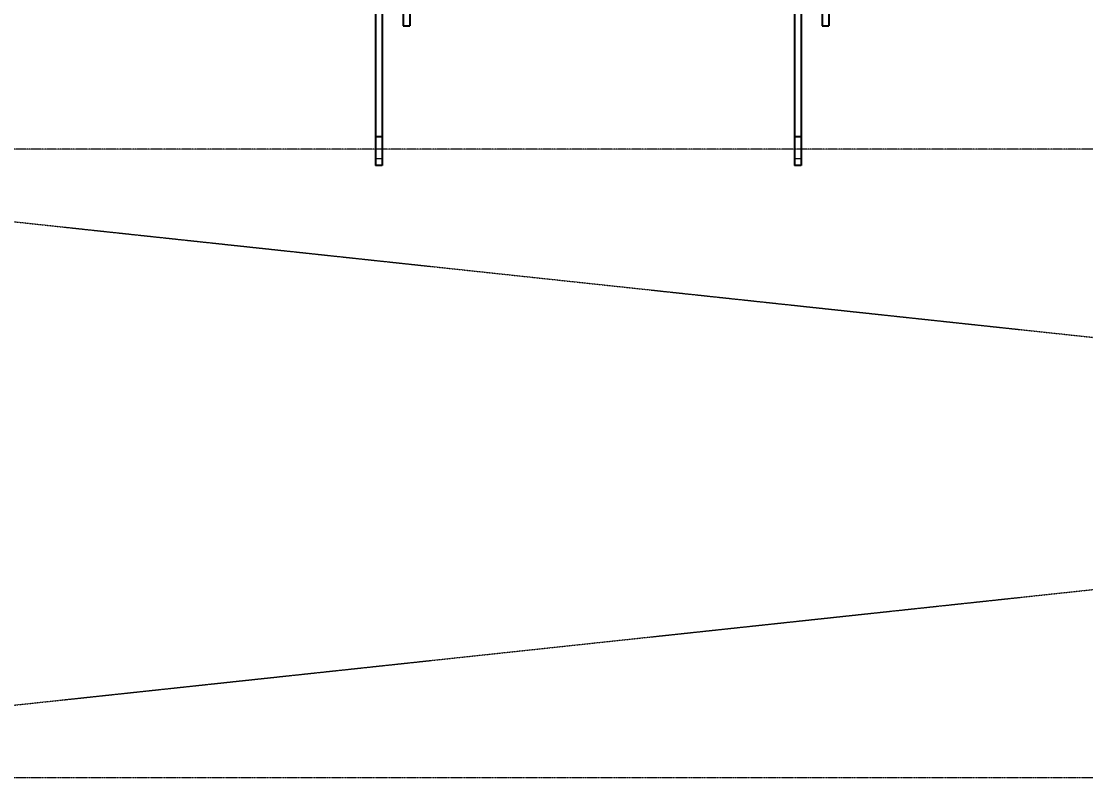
# Model space of a CAD drawing. Header units: inches. Extents: x 702888 to 852715, y 9845 to 271320.
# Drawn here: x 739352 to 741892, y 44005 to 45810 of the extents above; entities that cross this region are included whole.
import ezdxf

# ---------------------------------------------------------------- set-up
doc = ezdxf.new("R2010")
doc.units = ezdxf.units.IN
doc.header["$MEASUREMENT"] = 0
doc.header["$PDMODE"] = 34
doc.linetypes.add('CENTER', pattern=[2, 1.25, -0.25, 0.25, -0.25])
doc.linetypes.add('MITTE2', pattern=[725.805, 483.87, -80.645, 80.645, -80.645])
doc.layers.get('0').update_dxf_attribs({"lineweight": 5})
doc.layers.get('Defpoints').update_dxf_attribs({"lineweight": 5})
doc.layers.add('1', color=252, linetype='Continuous', lineweight=9)
doc.layers.add('HIDDEN', color=252, linetype='Continuous', lineweight=0)
doc.layers.add('ATS-MITTE', color=1, linetype='MITTE2')
doc.dimstyles.new('D1', dxfattribs={"dimscale": 66, "dimtxt": 2.5, "dimasz": 2.5, "dimexe": 1, "dimexo": 1, "dimgap": 1.25, "dimtad": 1, "dimdec": 0, "dimdsep": 46, "dimtxsty": 'Standard', "dimblk": 'OPEN30', "dimcen": 2.5, "dimclrd": 150, "dimclre": 150, "dimclrt": 140, "dimadec": 0, "dimazin": 0, "dimtfac": 1, "dimtdec": 0, "dimtmove": 0, "dimatfit": 3, "dimfxl": 1, "dimtfill": 1, "dimlwd": 13, "dimlwe": 13, "dimarcsym": 0})

# ---------------------------------------------------------------- blocks, each defined once
blk = doc.blocks.new('_Open30')
at = {"color": 0, "linetype": 'ByBlock', "lineweight": -2}
for p, q in [((-1, 0.268), (0, 0)), ((0, 0), (-1, -0.268)), ((0, 0), (-1, 0))]:
    blk.add_line(p, q, dxfattribs=at)
blk = doc.blocks.new('*D595')
at = {"color": 150, "lineweight": 13, "transparency": 16777216}
for p, q in [((738218.6, 46130.9), (738218.6, 42679.9)), ((751218.6, 46130.9), (751218.6, 42679.9)), ((738383.6, 42745.9), (751053.6, 42745.9))]:
    blk.add_line(p, q, dxfattribs=at)
at = {"layer": 'Defpoints', "color": 0, "transparency": 16777216}
for p in [(738218.6, 46196.9), (751218.6, 46196.9), (751218.6, 42745.9)]:
    blk.add_point(p, dxfattribs=at)
at = {"color": 150, "lineweight": 13, "transparency": 16777216, "xscale": 165, "yscale": 165, "zscale": 165, "rotation": 180}
blk.add_blockref('_Open30', (738218.6, 42745.9), dxfattribs=at)
at = {"color": 150, "lineweight": 13, "transparency": 16777216, "xscale": 165, "yscale": 165, "zscale": 165}
blk.add_blockref('_Open30', (751218.6, 42745.9), dxfattribs=at)
at = {"color": 140, "transparency": 16777216, "insert": (744718.6, 42910.9), "char_height": 165, "attachment_point": 5, "bg_fill": 3, "box_fill_scale": 1.25, "bg_fill_color": 256, "bg_fill_true_color": 13158600, "bg_fill_transparency": 0}
blk.add_mtext('13000', dxfattribs=at)
blk = doc.blocks.new('54T456Y')
for p, q in [((754886.1, 32591.1), (754886.1, 32983.9)), ((754886.1, 32983.9), (754902.1, 32983.9)), ((754902.1, 32591.1), (754902.1, 32983.9)), ((754886.1, 32914.9), (754902.1, 32914.9)), ((754820.1, 32591.1), (754820.1, 32649.9)), ((754836.1, 32649.9), (754820.1, 32649.9)), ((754836.1, 32591.1), (754836.1, 32649.9))]:
    blk.add_line(p, q)
for radius in [41, 25]:
    blk.add_arc((754861.1, 32591.1), radius, 180, 0)
at = {"layer": 'HIDDEN'}
blk.add_line((754886.1, 32967.9), (754902.1, 32967.9), dxfattribs=at)

msp = doc.modelspace()

# ---------------------------------------------------------------- linework, layer by layer
at = {"layer": '1', "linetype": 'CENTER', "ltscale": 0.5}
for p, q in [((751718.456, 45505.132, -14447.486), (737718.456, 45505.132, -14447.486)), ((737718.456, 44005.132, -14447.486), (751718.456, 45505.132, -14447.486)), ((737718.456, 45505.132, -14447.486), (751718.456, 44005.132, -14447.486)), ((751718.456, 44005.132, -14447.486), (737718.456, 44005.132, -14447.486))]:
    msp.add_line(p, q, dxfattribs=at)

# ---------------------------------------------------------------- next in the draw order: dimensions: what is measured, and where the dimension line sits
dim = msp.add_linear_dim(base=(751218.592, 42745.906), p1=(738218.592, 46196.88), p2=(751218.592, 46196.88), dimstyle='D1')
dim.commit()
dim.dimension.update_dxf_attribs({"geometry": '*D595', "text_midpoint": (744718.592, 42910.906)})

# ---------------------------------------------------------------- next in the draw order: block references
at = {"layer": 'ATS-MITTE', "rotation": 180}
for p in [(1495099.714, 78449.758, 58710.994), (1496099.714, 78449.758, 58710.994)]:
    msp.add_blockref('54T456Y', p, dxfattribs=at)

doc.saveas('drawing.dxf')
